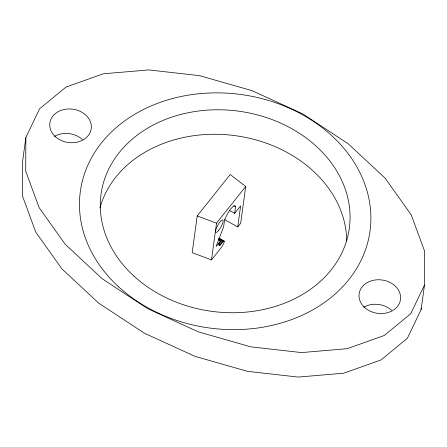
<?xml version="1.0" encoding="UTF-8"?>
<svg xmlns="http://www.w3.org/2000/svg" width="447" height="447" viewBox="0 0 447 447"><rect width="100%" height="100%" fill="white"/><g stroke="black" fill="none" stroke-linecap="round" stroke-linejoin="round"><path stroke-width="0.67" d="M25.87 137.458L25.708 171.184L39.135 207.643L65.24 244.341L102.246 278.788L147.627 308.637L198.295 331.842L250.795 346.833L301.552 352.582L347.101 348.699L384.342 335.451L410.737 313.738L424.482 285.046L424.65 251.32L411.223 214.862L385.118 178.157L348.112 143.71L302.725 113.868L252.058 90.657L199.558 75.672L148.806 69.922L103.257 73.8L66.016 87.048L39.621 108.761L25.87 137.458L22.518 161.954L22.35 195.68L35.777 232.138L61.882 268.843L98.888 303.289L144.275 333.132L194.942 356.343L247.442 371.328L298.194 377.078L343.743 373.2L380.984 359.952L407.379 338.239L421.13 309.542L424.482 285.046M421.13 309.542L421.135 308.167M218.695 238.05L224.098 241.034L223.947 242.995L222.31 246.241L211.492 259.903L192.176 252.689L197.211 215.946L230.211 174.503L245.705 186.516L240.67 223.26L237.759 226.92L224.556 219.628M211.492 259.903L216.527 223.159L245.705 186.516M229.261 210.375L234.664 213.359L235.569 206.743L233.77 205.749M237.759 226.92L240.642 205.843L234.664 213.359M218.231 239.525L220.628 240.855L219.08 244.073L219.086 245.811L220.645 244.688L223.254 241.279L224.098 241.034M220.628 240.855L216.091 246.526L223.645 226.735L224.478 220.673A10.991 2.811 -61.1 0 1 230.652 209.107A10.991 2.811 -61.1 0 1 235.569 206.743M197.211 215.946L216.527 223.159M218.952 238.335L223.751 240.989M220.047 239.089L224.249 241.408M219.052 238.961L223.254 241.279M218.438 239.564L222.64 241.883M220.175 241.743L221.975 242.738M219.511 242.777L221.31 243.771M218.84 243.693L220.645 244.688M218.812 244.71L220.008 245.375M54.523 136.341A20.886 16.83 7.8 0 1 82.388 139.525M363.785 307.156A20.886 16.83 7.8 0 1 391.65 310.341M99.921 207.916A125.3 100.983 7.8 0 1 235.072 135.637A125.3 100.983 7.8 0 1 346.716 240.978M218.779 230.294A7.063 1.805 -61.1 0 0 222.852 220.036A7.063 1.805 -61.1 0 0 216.409 228.126A7.063 1.805 -61.1 0 0 218.779 230.294M118.785 286.963A146.186 117.812 7.8 0 0 364.596 252.225A146.186 117.812 7.8 0 0 192.154 94.563A146.186 117.812 7.8 0 0 118.785 286.963M133.983 276.151A125.3 100.983 7.8 0 0 344.682 246.37A125.3 100.983 7.8 0 0 196.87 111.236A125.3 100.983 7.8 0 0 133.983 276.151M364.612 307.475A20.886 16.83 7.8 0 0 399.724 302.513A20.886 16.83 7.8 0 0 375.089 279.99A20.886 16.83 7.8 0 0 364.612 307.475M55.35 136.659A20.886 16.83 7.8 0 0 90.462 131.697A20.886 16.83 7.8 0 0 65.826 109.174A20.886 16.83 7.8 0 0 55.35 136.659"/></g></svg>
